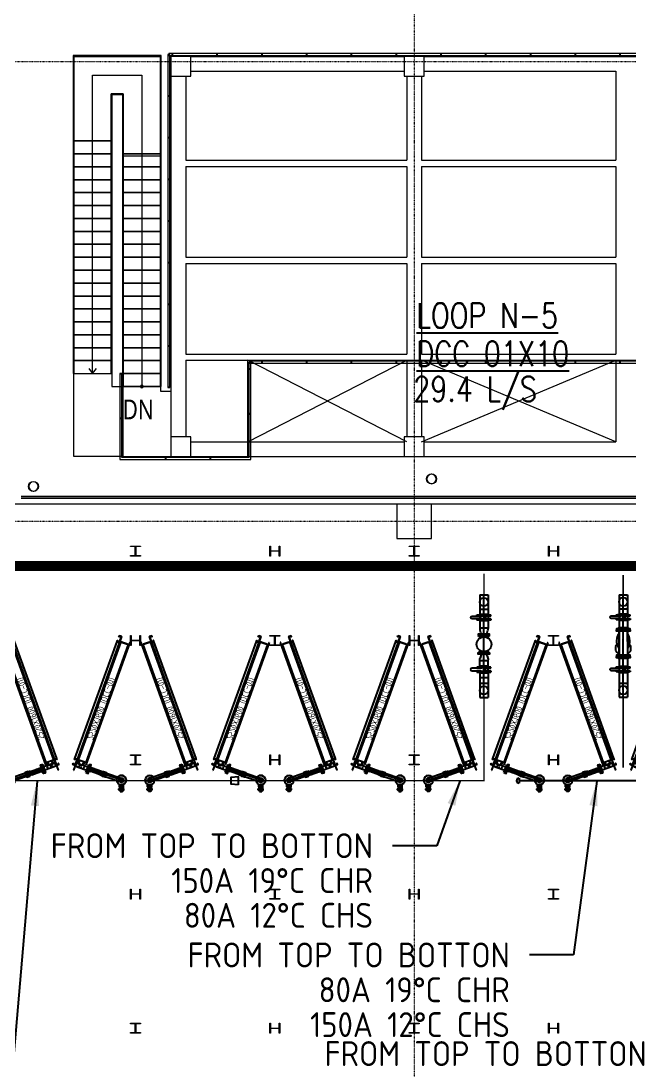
# Model space of a CAD drawing. Extents: x -32000 to 363140, y -29000 to 144266.
# Drawn here: x 151700 to 163938, y 78940 to 100062 of the extents above; entities that cross this region are included whole.
import ezdxf
from ezdxf.enums import TextEntityAlignment as Align

# ---------------------------------------------------------------- set-up
doc = ezdxf.new("R2010")
doc.units = 0
doc.header["$LTSCALE"] = 10
for name, pattern in [('H12PL25$0$JJP_三點線', [0.9, 0.3, -0.15, 0, -0.15, 0, -0.15, 0, -0.15]), ('H12PL25$0$JJP_虛線(退縮線、投影線、地下室範圍、非屬本工程、圖面分區)', [0.45, 0.3, -0.15]), ('H12PL25$0$Wipeout_Contour', [1, 0, -1]), ('XFM1Q20-200k$0$CENTER', [2, 1.25, -0.25, 0.25, -0.25]), ('XFM1Q20-200k$0$CENTER2', [1.125, 0.75, -0.125, 0.125, -0.125])]:
    doc.linetypes.add(name, pattern=pattern)
for name, color, linetype in [('H12PL25$0$A-OBJE-2D', 252, 'Continuous'), ('H12PL25$0$A-OBJE-MEP', 252, 'Continuous'), ('H12PL25$0$A-RAIL', 252, 'Continuous'), ('H12PL25$0$A-STRS', 252, 'Continuous'), ('H12PL25$0$A-TEXT', 252, 'Continuous'), ('H12PL25$0$A-WALL-EX', 252, 'Continuous'), ('H12PL25$0$Hattch', 252, 'Continuous'), ('H12PL25$0$S-BEAM-SHOW', 252, 'Continuous'), ('H12PL25$0$S-COL', 252, 'Continuous'), ('H12PL25$0$S-GRID', 252, 'Continuous'), ('H12PL25$0$S-SLAB-SHOW', 252, 'Continuous'), ('XFM1P20-200k$0$$0$M-PIPE-TEXT', 3, 'Continuous'), ('XFM1P20-200k$0$$0$M-PIPE-TEXT-ARROR', 91, 'Continuous'), ('XFM1P20-200k$0$M-PIPE-CHWR20', 110, 'Continuous'), ('XFM1P20-200k$0$M-PIPE-CHWS12', 130, 'Continuous'), ('XFM1Q20-200k$0$12P7-M-SUP-DCC-L1', 7, 'Continuous'), ('XFM1Q20-200k$0$12P7-M-SUP-DCC-L2', 3, 'Continuous'), ('XFM1Q20-200k$0$C-CDCC', 22, 'Continuous'), ('XFM1Q20-200k$0$M-CWTR-TEXT', 4, 'Continuous'), ('XFM1Q20-200k$0$M-PIPE-CHWR20', 110, 'Continuous'), ('XFM1Q20-200k$0$M-PIPE-CHWS12', 130, 'Continuous'), ('XFM1Q20-200k$0$M-PIPE-CHWS12_CL', 132, 'XFM1Q20-200k$0$CENTER2'), ('XFM1Q20-200k$0$MAU&DCC Valve Station$0$M-CWTR-VAVE', 4, 'Continuous'), ('XFM1Q20-200k$0$U-PCW-V', 2, 'Continuous')]:
    doc.layers.add(name, color=color, linetype=linetype)
doc.styles.add('H12PL25$0$Standard', font='', dxfattribs={"width": 0.8})
doc.styles.add('XFM1P20-200k$0$$0$aa-txt', font='isocp.shx', dxfattribs={"bigfont": 'chineset.shx'})
doc.styles.add('XFM1Q20-200k$0$12P7-XCM2P10$0$AA-TXT', font='simplex.shx', dxfattribs={"bigfont": 'china.shx'})
doc.styles.add('XFM1Q20-200k$0$aa-txt', font='isocp.shx', dxfattribs={"bigfont": 'chineset.shx'})
doc.styles.get('H12PL25$0$Standard').set_extended_font_data('Microsoft JhengHei')
doc.dimstyles.new('XFM1P20-200k$0$$0$adim-200', dxfattribs={"dimscale": 200, "dimtxt": 0.3, "dimasz": 2.5, "dimexe": 0.1, "dimexo": 0.5, "dimgap": 0.15, "dimtad": 0, "dimdec": 4, "dimzin": 3, "dimdsep": 46, "dimtxsty": 'XFM1P20-200k$0$$0$aa-txt', "dimcen": 2.5, "dimclrd": 256, "dimclre": 256, "dimclrt": 256, "dimadec": 0, "dimazin": 0, "dimtfac": 1, "dimtdec": 4, "dimtmove": 0, "dimatfit": 3, "dimfxl": 1, "dimtolj": 1, "dimtzin": 0, "dimarcsym": 0})

# ---------------------------------------------------------------- blocks, each defined once
blk = doc.blocks.new('H12PL25')
at = {"layer": 'H12PL25$0$A-OBJE-2D', "lineweight": 0}
for p, q in [((156260, 91600), (159450, 93237.5)), ((159450, 91600), (156260, 93237.5)), ((159750, 91600), (163650, 93237.5)), ((163650, 91600), (159750, 93237.5))]:
    blk.add_line(p, q, dxfattribs=at)
at = {"layer": 'H12PL25$0$A-OBJE-MEP', "lineweight": 0, "flags": 128}
for points in [[(160045, 90850, 1), (159855, 90850, 1)], [(152045, 90700, 1), (151855, 90700, 1)]]:
    blk.add_lwpolyline(points, format="xyb", close=True, dxfattribs=at)
at = {"layer": 'H12PL25$0$A-OBJE-MEP', "lineweight": 0}
for centre in [(159950, 90850), (151950, 90700)]:
    blk.add_circle(centre, 100, dxfattribs=at)
at = {"layer": 'H12PL25$0$A-RAIL', "lineweight": 0}
for p, q in [((154757, 99390), (154723, 99390)), ((154740, 99407), (154740, 99373)), ((155657, 99390), (155623, 99390)), ((155640, 99407), (155640, 99373)), ((156557, 99390), (156523, 99390)), ((156540, 99407), (156540, 99373)), ((157457, 99390), (157423, 99390)), ((157440, 99407), (157440, 99373)), ((158357, 99390), (158323, 99390)), ((158340, 99407), (158340, 99373)), ((159257, 99390), (159223, 99390)), ((159240, 99407), (159240, 99373)), ((160157, 99390), (160123, 99390)), ((160140, 99407), (160140, 99373)), ((161057, 99390), (161023, 99390)), ((161040, 99407), (161040, 99373)), ((161957, 99390), (161923, 99390)), ((161940, 99407), (161940, 99373)), ((162857, 99390), (162823, 99390)), ((162840, 99407), (162840, 99373)), ((163757, 99390), (163723, 99390)), ((163740, 99407), (163740, 99373)), ((154653, 98552.5), (154687, 98552.5)), ((154670, 98569.5), (154670, 98535.5)), ((154653, 97715), (154687, 97715)), ((154670, 97732), (154670, 97698)), ((154653, 96877.5), (154687, 96877.5)), ((154670, 96894.5), (154670, 96860.5)), ((154653, 96040), (154687, 96040)), ((154670, 96057), (154670, 96023)), ((154653, 95202.5), (154687, 95202.5)), ((154670, 95219.5), (154670, 95185.5)), ((154653, 94365), (154687, 94365)), ((154670, 94382), (154670, 94348)), ((154653, 93527.5), (154687, 93527.5)), ((154670, 93544.5), (154670, 93510.5)), ((156321.35, 93197.5), (156278.65, 93197.5)), ((156278.65, 93197.5), (156278.65, 91281.35)), ((156320, 93187.5), (156280, 93187.5)), ((156280, 93187.5), (156280, 91280)), ((156320, 91240), (156320, 93187.5)), ((156321.35, 91238.65), (156321.35, 93197.5)), ((156557, 93197.5), (156523, 93197.5)), ((156540, 93214.5), (156540, 93180.5)), ((157457, 93197.5), (157423, 93197.5)), ((157440, 93214.5), (157440, 93180.5)), ((158357, 93197.5), (158323, 93197.5)), ((158340, 93214.5), (158340, 93180.5)), ((159257, 93197.5), (159223, 93197.5)), ((159240, 93214.5), (159240, 93180.5)), ((160157, 93197.5), (160123, 93197.5)), ((160140, 93214.5), (160140, 93180.5)), ((161057, 93197.5), (161023, 93197.5)), ((161040, 93214.5), (161040, 93180.5)), ((161957, 93197.5), (161923, 93197.5)), ((161940, 93214.5), (161940, 93180.5)), ((162857, 93197.5), (162823, 93197.5)), ((162840, 93214.5), (162840, 93180.5)), ((163757, 93197.5), (163723, 93197.5)), ((163740, 93214.5), (163740, 93180.5)), ((156317, 93060), (156283, 93060)), ((156300, 93043), (156300, 93077)), ((156317, 92160), (156283, 92160)), ((156300, 92143), (156300, 92177)), ((154587, 91260), (154621, 91260)), ((154604, 91243), (154604, 91277)), ((155487, 91260), (155521, 91260)), ((155504, 91243), (155504, 91277))]:
    blk.add_line(p, q, dxfattribs=at)
at = {"layer": 'H12PL25$0$A-RAIL', "lineweight": 0, "flags": 128}
for points in [[(154648.65, 92690), (154691.35, 92690), (154691.35, 99390), (154648.65, 99390)], [(154650, 92700), (154690, 92700), (154690, 99380), (154650, 99380)], [(154670, 99411.35), (154670, 99368.65), (168240, 99368.65), (168240, 99411.35)], [(154680, 99410), (154680, 99370), (168230, 99370), (168230, 99410)], [(156300, 93218.85), (156300, 93176.15), (168240, 93176.15), (168240, 93218.85)], [(156310, 93217.5), (156310, 93177.5), (168230, 93177.5), (168230, 93217.5)]]:
    blk.add_lwpolyline(points, close=True, dxfattribs=at)
at = {"layer": 'H12PL25$0$A-STRS', "lineweight": 0}
for p, q in [((154518, 99366), (152748, 99366)), ((152748, 99366), (152748, 97650)), ((152764, 97650), (152764, 99350)), ((152764, 99350), (154502, 99350)), ((154502, 99350), (152764, 99350)), ((152764, 99350), (152764, 97650)), ((154502, 99350), (152764, 99350)), ((152764, 99350), (152764, 97650)), ((154502, 99350), (154502, 97390)), ((154502, 97390), (154502, 99350)), ((154502, 97390), (154502, 99350)), ((154518, 97390), (154518, 99366)), ((153139, 97650), (153139, 98975)), ((153139, 98975), (154127, 98975)), ((154127, 98975), (154127, 97390)), ((153752, 98600), (153514, 98600)), ((153514, 98600), (153514, 97650)), ((153514, 97650), (153514, 98600)), ((153514, 98600), (153752, 98600)), ((153514, 97650), (153514, 98600)), ((153514, 98600), (153752, 98600)), ((153530, 97650), (153530, 98584)), ((153530, 98584), (153736, 98584)), ((153736, 98584), (153736, 97390)), ((153752, 97390), (153752, 98600)), ((153752, 98600), (153752, 97390)), ((153752, 98600), (153752, 97390)), ((152764, 97650), (152748, 97650)), ((152748, 97650), (152764, 97650)), ((152764, 97650), (153514, 97650)), ((152764, 97650), (153514, 97650)), ((153514, 97650), (152764, 97650)), ((152764, 97650), (152764, 97390)), ((152764, 97650), (153514, 97650)), ((153139, 93230), (153139, 97650)), ((153530, 97650), (153514, 97650)), ((153514, 97650), (153530, 97650)), ((153514, 97390), (153514, 97650)), ((152764, 97390), (153514, 97390)), ((153514, 97390), (152764, 97390)), ((152764, 97390), (152764, 97130)), ((152764, 97390), (153514, 97390)), ((153514, 97130), (153514, 97390)), ((153736, 97390), (153752, 97390)), ((153752, 97390), (153736, 97390)), ((154502, 97390), (153752, 97390)), ((154502, 97390), (153752, 97390)), ((153752, 97390), (154502, 97390)), ((154502, 97390), (153752, 97390)), ((153752, 97390), (153752, 97130)), ((154127, 97390), (154127, 92970)), ((154502, 97390), (154518, 97390)), ((154502, 97390), (154502, 92710)), ((154518, 97390), (154502, 97390)), ((154502, 92710), (154502, 97390)), ((154502, 97130), (154502, 97390)), ((154518, 92710), (154518, 97390)), ((152764, 97130), (153514, 97130)), ((153514, 97130), (152764, 97130)), ((152764, 97130), (152764, 96870)), ((152764, 97130), (153514, 97130)), ((153514, 96870), (153514, 97130)), ((154502, 97130), (153752, 97130)), ((153752, 97130), (154502, 97130)), ((154502, 97130), (153752, 97130)), ((153752, 97130), (153752, 96870)), ((154502, 96870), (154502, 97130)), ((152764, 96870), (153514, 96870)), ((153514, 96870), (152764, 96870)), ((152764, 96870), (152764, 96610)), ((152764, 96870), (153514, 96870)), ((153514, 96610), (153514, 96870)), ((154502, 96870), (153752, 96870)), ((153752, 96870), (154502, 96870)), ((154502, 96870), (153752, 96870)), ((153752, 96870), (153752, 96610)), ((154502, 96610), (154502, 96870)), ((152764, 96610), (153514, 96610)), ((153514, 96610), (152764, 96610)), ((152764, 96610), (152764, 96350)), ((152764, 96610), (153514, 96610)), ((153514, 96350), (153514, 96610)), ((154502, 96610), (153752, 96610)), ((153752, 96610), (154502, 96610)), ((154502, 96610), (153752, 96610)), ((153752, 96610), (153752, 96350)), ((154502, 96350), (154502, 96610)), ((152764, 96350), (153514, 96350)), ((153514, 96350), (152764, 96350)), ((152764, 96350), (152764, 96090)), ((152764, 96350), (153514, 96350)), ((153514, 96090), (153514, 96350)), ((154502, 96350), (153752, 96350)), ((153752, 96350), (154502, 96350)), ((154502, 96350), (153752, 96350)), ((153752, 96350), (153752, 96090)), ((154502, 96090), (154502, 96350)), ((152764, 96090), (153514, 96090)), ((153514, 96090), (152764, 96090)), ((152764, 96090), (152764, 95830)), ((152764, 96090), (153514, 96090)), ((153514, 95830), (153514, 96090)), ((154502, 96090), (153752, 96090)), ((153752, 96090), (154502, 96090)), ((154502, 96090), (153752, 96090)), ((153752, 96090), (153752, 95830)), ((154502, 95830), (154502, 96090)), ((152764, 95830), (153514, 95830)), ((153514, 95830), (152764, 95830)), ((152764, 95830), (152764, 95570)), ((152764, 95830), (153514, 95830)), ((153514, 95570), (153514, 95830)), ((154502, 95830), (153752, 95830)), ((153752, 95830), (154502, 95830)), ((154502, 95830), (153752, 95830)), ((153752, 95830), (153752, 95570)), ((154502, 95570), (154502, 95830)), ((152764, 95570), (153514, 95570)), ((153514, 95570), (152764, 95570)), ((152764, 95570), (152764, 95310)), ((152764, 95570), (153514, 95570)), ((153514, 95310), (153514, 95570)), ((154502, 95570), (153752, 95570)), ((153752, 95570), (154502, 95570)), ((154502, 95570), (153752, 95570)), ((153752, 95570), (153752, 95310)), ((154502, 95310), (154502, 95570)), ((152764, 95310), (153514, 95310)), ((153514, 95310), (152764, 95310)), ((152764, 95310), (152764, 95050)), ((152764, 95310), (153514, 95310)), ((153514, 95050), (153514, 95310)), ((154502, 95310), (153752, 95310)), ((153752, 95310), (154502, 95310)), ((154502, 95310), (153752, 95310)), ((153752, 95310), (153752, 95050)), ((154502, 95050), (154502, 95310)), ((152764, 95050), (153514, 95050)), ((153514, 95050), (152764, 95050)), ((152764, 95050), (152764, 94790)), ((152764, 95050), (153514, 95050)), ((153514, 94790), (153514, 95050)), ((154502, 95050), (153752, 95050)), ((153752, 95050), (154502, 95050)), ((154502, 95050), (153752, 95050)), ((153752, 95050), (153752, 94790)), ((154502, 94790), (154502, 95050)), ((152764, 94790), (153514, 94790)), ((153514, 94790), (152764, 94790)), ((152764, 94790), (152764, 94530)), ((152764, 94790), (153514, 94790)), ((153514, 94530), (153514, 94790)), ((154502, 94790), (153752, 94790)), ((153752, 94790), (154502, 94790)), ((154502, 94790), (153752, 94790)), ((153752, 94790), (153752, 94530)), ((154502, 94530), (154502, 94790)), ((152764, 94530), (153514, 94530)), ((153514, 94530), (152764, 94530)), ((152764, 94530), (152764, 94270)), ((152764, 94530), (153514, 94530)), ((153514, 94270), (153514, 94530)), ((154502, 94530), (153752, 94530)), ((153752, 94530), (154502, 94530)), ((154502, 94530), (153752, 94530)), ((153752, 94530), (153752, 94270)), ((154502, 94270), (154502, 94530)), ((152764, 94270), (153514, 94270)), ((153514, 94270), (152764, 94270)), ((152764, 94270), (152764, 94010)), ((152764, 94270), (153514, 94270)), ((153514, 94010), (153514, 94270)), ((154502, 94270), (153752, 94270)), ((153752, 94270), (154502, 94270)), ((154502, 94270), (153752, 94270)), ((153752, 94270), (153752, 94010)), ((154502, 94010), (154502, 94270)), ((152764, 94010), (153514, 94010)), ((153514, 94010), (152764, 94010)), ((152764, 94010), (152764, 93750)), ((152764, 94010), (153514, 94010)), ((153514, 93750), (153514, 94010)), ((154502, 94010), (153752, 94010)), ((153752, 94010), (154502, 94010)), ((154502, 94010), (153752, 94010)), ((153752, 94010), (153752, 93750)), ((154502, 93750), (154502, 94010)), ((152764, 93750), (153514, 93750)), ((153514, 93750), (152764, 93750)), ((152764, 93750), (152764, 93490)), ((152764, 93750), (153514, 93750)), ((153514, 93490), (153514, 93750)), ((154502, 93750), (153752, 93750)), ((153752, 93750), (154502, 93750)), ((154502, 93750), (153752, 93750)), ((153752, 93750), (153752, 93490)), ((154502, 93490), (154502, 93750)), ((152764, 93490), (153514, 93490)), ((153514, 93490), (152764, 93490)), ((152764, 93490), (152764, 93230)), ((152764, 93490), (153514, 93490)), ((153514, 93230), (153514, 93490)), ((154502, 93490), (153752, 93490)), ((153752, 93490), (154502, 93490)), ((154502, 93490), (153752, 93490)), ((153752, 93490), (153752, 93230)), ((154502, 93230), (154502, 93490)), ((152764, 93230), (153514, 93230)), ((153514, 93230), (152764, 93230)), ((152764, 93230), (153514, 93230)), ((154502, 93230), (153752, 93230)), ((153752, 93230), (154502, 93230)), ((154502, 93230), (153752, 93230)), ((154502, 92970), (154502, 93230)), ((154127, 92970), (154127, 92710)), ((154502, 92710), (154502, 92970)), ((154502, 92710), (154518, 92710))]:
    blk.add_line(p, q, dxfattribs=at)
at = {"layer": 'H12PL25$0$A-STRS', "linetype": 'H12PL25$0$JJP_虛線(退縮線、投影線、地下室範圍、非屬本工程、圖面分區)', "lineweight": 0}
blk.add_line((154502, 97340), (153752, 97340), dxfattribs=at)
at = {"layer": 'H12PL25$0$A-STRS', "lineweight": 0, "flags": 128}
blk.add_lwpolyline([(154152, 92710, 1), (154102, 92710, 1)], format="xyb", close=True, dxfattribs=at)
at = {"layer": 'H12PL25$0$A-WALL-EX', "lineweight": 0}
blk.add_line((151700, 90465), (237400, 90465), dxfattribs=at)
at = {"layer": 'H12PL25$0$A-WALL-EX', "lineweight": 0, "flags": 128}
for points in [[(237400, 90500), (151700, 90500)], [(151700, 90500), (237360, 90500)], [(151700, 90500), (243600, 90500)], [(151700, 90500), (243600, 90500)], [(151550, 90350), (237400, 90350)]]:
    blk.add_lwpolyline(points, dxfattribs=at)
at = {"layer": 'H12PL25$0$S-BEAM-SHOW', "lineweight": 0, "flags": 128}
for points in [[(155110, 99350), (159400, 99350)], [(155110, 99050), (155110, 99350)], [(159400, 99350), (159400, 99050)], [(159800, 99350), (167800, 99350)], [(159800, 99050), (159800, 99350)], [(154710, 98950), (155010, 98950)], [(154710, 98950), (154710, 91700)], [(155010, 98950), (155010, 97262.5)], [(155110, 99050), (159400, 99050)], [(159450, 98950), (159750, 98950)], [(159450, 98950), (159450, 97262.5)], [(159750, 98950), (159750, 97262.5)], [(159800, 99050), (163650, 99050)], [(163650, 99050), (163650, 97262.5)], [(155010, 97262.5), (159450, 97262.5)], [(159750, 97262.5), (163650, 97262.5)], [(155010, 97137.5), (155010, 95312.5)], [(155010, 97137.5), (159450, 97137.5)], [(159450, 97137.5), (159450, 95312.5)], [(159750, 97137.5), (159750, 95312.5)], [(159750, 97137.5), (163650, 97137.5)], [(163650, 97137.5), (163650, 95312.5)], [(155010, 95312.5), (159450, 95312.5)], [(159750, 95312.5), (163650, 95312.5)], [(155010, 95187.5), (155010, 93362.5)], [(155010, 95187.5), (159450, 95187.5)], [(159450, 95187.5), (159450, 93362.5)], [(159750, 95187.5), (159750, 93362.5)], [(159750, 95187.5), (163650, 95187.5)], [(163650, 95187.5), (163650, 93362.5)], [(155010, 93362.5), (159450, 93362.5)], [(159750, 93362.5), (163650, 93362.5)], [(155010, 93237.5), (155010, 91700)], [(155010, 93237.5), (159450, 93237.5)], [(159450, 93237.5), (159450, 91700)], [(159750, 93237.5), (159750, 91700)], [(159750, 93237.5), (163650, 93237.5)], [(163650, 93237.5), (163650, 91600)], [(155010, 91700), (154710, 91700)], [(159750, 91700), (159450, 91700)], [(155110, 91600), (159400, 91600)], [(155110, 91300), (155110, 91600)], [(159400, 91600), (159400, 91300)], [(159800, 91600), (163650, 91600)], [(159800, 91300), (159800, 91600)], [(155110, 91300), (159400, 91300)], [(159800, 91300), (167800, 91300)]]:
    blk.add_lwpolyline(points, dxfattribs=at)
at = {"layer": 'H12PL25$0$S-COL', "lineweight": 0, "flags": 128}
for points in [[(154710, 98950), (155110, 98950), (155110, 99350), (154710, 99350)], [(159400, 98950), (159800, 98950), (159800, 99350), (159400, 99350)], [(154710, 91300), (155110, 91300), (155110, 91700), (154710, 91700)], [(159400, 91300), (159800, 91300), (159800, 91700), (159400, 91700)]]:
    blk.add_lwpolyline(points, close=True, dxfattribs=at)
blk.add_lwpolyline([(159250, 90350), (159250, 89650), (159950, 89650), (159950, 90350)], dxfattribs=at)
for points in [[(153900, 89300), (153900, 89312), (153983, 89312, 0.41421356), (153996, 89325), (153996, 89475, 0.41421356), (153983, 89488), (153900, 89488), (153900, 89500), (154100, 89500), (154100, 89488), (154017, 89488, 0.41421356), (154004, 89475), (154004, 89325, 0.41421356), (154017, 89312), (154100, 89312), (154100, 89300)], [(156700, 89500), (156712, 89500), (156712, 89417, 0.41421356), (156725, 89404), (156875, 89404, 0.41421356), (156888, 89417), (156888, 89500), (156900, 89500), (156900, 89300), (156888, 89300), (156888, 89383, 0.41421356), (156875, 89396), (156725, 89396, 0.41421356), (156712, 89383), (156712, 89300), (156700, 89300)], [(159500, 89300), (159500, 89312), (159583, 89312, 0.41421356), (159596, 89325), (159596, 89475, 0.41421356), (159583, 89488), (159500, 89488), (159500, 89500), (159700, 89500), (159700, 89488), (159617, 89488, 0.41421356), (159604, 89475), (159604, 89325, 0.41421356), (159617, 89312), (159700, 89312), (159700, 89300)], [(162300, 89500), (162312, 89500), (162312, 89417, 0.41421356), (162325, 89404), (162475, 89404, 0.41421356), (162488, 89417), (162488, 89500), (162500, 89500), (162500, 89300), (162488, 89300), (162488, 89383, 0.41421356), (162475, 89396), (162325, 89396, 0.41421356), (162312, 89383), (162312, 89300), (162300, 89300)], [(153900, 87700), (153912, 87700), (153912, 87617, 0.41421356), (153925, 87604), (154075, 87604, 0.41421356), (154088, 87617), (154088, 87700), (154100, 87700), (154100, 87500), (154088, 87500), (154088, 87583, 0.41421356), (154075, 87596), (153925, 87596, 0.41421356), (153912, 87583), (153912, 87500), (153900, 87500)], [(156700, 87500), (156700, 87512), (156783, 87512, 0.41421356), (156796, 87525), (156796, 87675, 0.41421356), (156783, 87688), (156700, 87688), (156700, 87700), (156900, 87700), (156900, 87688), (156817, 87688, 0.41421356), (156804, 87675), (156804, 87525, 0.41421356), (156817, 87512), (156900, 87512), (156900, 87500)], [(159500, 87700), (159512, 87700), (159512, 87617, 0.41421356), (159525, 87604), (159675, 87604, 0.41421356), (159688, 87617), (159688, 87700), (159700, 87700), (159700, 87500), (159688, 87500), (159688, 87583, 0.41421356), (159675, 87596), (159525, 87596, 0.41421356), (159512, 87583), (159512, 87500), (159500, 87500)], [(162300, 87500), (162300, 87512), (162383, 87512, 0.41421356), (162396, 87525), (162396, 87675, 0.41421356), (162383, 87688), (162300, 87688), (162300, 87700), (162500, 87700), (162500, 87688), (162417, 87688, 0.41421356), (162404, 87675), (162404, 87525, 0.41421356), (162417, 87512), (162500, 87512), (162500, 87500)], [(153900, 85100), (153900, 85112), (153983, 85112, 0.41421356), (153996, 85125), (153996, 85275, 0.41421356), (153983, 85288), (153900, 85288), (153900, 85300), (154100, 85300), (154100, 85288), (154017, 85288, 0.41421356), (154004, 85275), (154004, 85125, 0.41421356), (154017, 85112), (154100, 85112), (154100, 85100)], [(156700, 85300), (156712, 85300), (156712, 85217, 0.41421356), (156725, 85204), (156875, 85204, 0.41421356), (156888, 85217), (156888, 85300), (156900, 85300), (156900, 85100), (156888, 85100), (156888, 85183, 0.41421356), (156875, 85196), (156725, 85196, 0.41421356), (156712, 85183), (156712, 85100), (156700, 85100)], [(159500, 85100), (159500, 85112), (159583, 85112, 0.41421356), (159596, 85125), (159596, 85275, 0.41421356), (159583, 85288), (159500, 85288), (159500, 85300), (159700, 85300), (159700, 85288), (159617, 85288, 0.41421356), (159604, 85275), (159604, 85125, 0.41421356), (159617, 85112), (159700, 85112), (159700, 85100)], [(162300, 85300), (162312, 85300), (162312, 85217, 0.41421356), (162325, 85204), (162475, 85204, 0.41421356), (162488, 85217), (162488, 85300), (162500, 85300), (162500, 85100), (162488, 85100), (162488, 85183, 0.41421356), (162475, 85196), (162325, 85196, 0.41421356), (162312, 85183), (162312, 85100), (162300, 85100)], [(153900, 82600), (153912, 82600), (153912, 82517, 0.41421356), (153925, 82504), (154075, 82504, 0.41421356), (154088, 82517), (154088, 82600), (154100, 82600), (154100, 82400), (154088, 82400), (154088, 82483, 0.41421356), (154075, 82496), (153925, 82496, 0.41421356), (153912, 82483), (153912, 82400), (153900, 82400)], [(156700, 82400), (156700, 82412), (156783, 82412, 0.41421356), (156796, 82425), (156796, 82575, 0.41421356), (156783, 82588), (156700, 82588), (156700, 82600), (156900, 82600), (156900, 82588), (156817, 82588, 0.41421356), (156804, 82575), (156804, 82425, 0.41421356), (156817, 82412), (156900, 82412), (156900, 82400)], [(159500, 82600), (159512, 82600), (159512, 82517, 0.41421356), (159525, 82504), (159675, 82504, 0.41421356), (159688, 82517), (159688, 82600), (159700, 82600), (159700, 82400), (159688, 82400), (159688, 82483, 0.41421356), (159675, 82496), (159525, 82496, 0.41421356), (159512, 82483), (159512, 82400), (159500, 82400)], [(162300, 82400), (162300, 82412), (162383, 82412, 0.41421356), (162396, 82425), (162396, 82575, 0.41421356), (162383, 82588), (162300, 82588), (162300, 82600), (162500, 82600), (162500, 82588), (162417, 82588, 0.41421356), (162404, 82575), (162404, 82425, 0.41421356), (162417, 82412), (162500, 82412), (162500, 82400)], [(153900, 79700), (153900, 79712), (153983, 79712, 0.41421356), (153996, 79725), (153996, 79875, 0.41421356), (153983, 79888), (153900, 79888), (153900, 79900), (154100, 79900), (154100, 79888), (154017, 79888, 0.41421356), (154004, 79875), (154004, 79725, 0.41421356), (154017, 79712), (154100, 79712), (154100, 79700)], [(156700, 79900), (156712, 79900), (156712, 79817, 0.41421356), (156725, 79804), (156875, 79804, 0.41421356), (156888, 79817), (156888, 79900), (156900, 79900), (156900, 79700), (156888, 79700), (156888, 79783, 0.41421356), (156875, 79796), (156725, 79796, 0.41421356), (156712, 79783), (156712, 79700), (156700, 79700)], [(159500, 79700), (159500, 79712), (159583, 79712, 0.41421356), (159596, 79725), (159596, 79875, 0.41421356), (159583, 79888), (159500, 79888), (159500, 79900), (159700, 79900), (159700, 79888), (159617, 79888, 0.41421356), (159604, 79875), (159604, 79725, 0.41421356), (159617, 79712), (159700, 79712), (159700, 79700)], [(162300, 79900), (162312, 79900), (162312, 79817, 0.41421356), (162325, 79804), (162475, 79804, 0.41421356), (162488, 79817), (162488, 79900), (162500, 79900), (162500, 79700), (162488, 79700), (162488, 79783, 0.41421356), (162475, 79796), (162325, 79796, 0.41421356), (162312, 79783), (162312, 79700), (162300, 79700)]]:
    blk.add_lwpolyline(points, format="xyb", close=True, dxfattribs=at)
at = {"layer": 'H12PL25$0$S-GRID', "linetype": 'H12PL25$0$JJP_三點線', "lineweight": 0}
for p, q in [((159600, 128250), (159600, -28000)), ((-29000, 99250), (289600, 99250)), ((-29000, 90000), (289600, 90000))]:
    blk.add_line(p, q, dxfattribs=at)
at = {"linetype": 'H12PL25$0$Wipeout_Contour', "lineweight": 0, "ltscale": 107396.905044}
blk.add_wipeout([(152764, 92970), (153526, 92970), (153526, 92710), (153744, 92710), (153744, 91300), (152764, 91300)], dxfattribs=at).dxf.layer = 'H12PL25$0$Hattch'
at = {"layer": 'H12PL25$0$A-RAIL', "lineweight": 0}
for p, q in [((153725.35, 92970), (153682.65, 92970)), ((153682.65, 92970), (153682.65, 91238.65)), ((153724, 92960), (153684, 92960)), ((153684, 92960), (153684, 91240)), ((153724, 91280), (153724, 92960)), ((153725.35, 91281.35), (153725.35, 92970)), ((153687, 92070), (153721, 92070)), ((153704, 92087), (153704, 92053)), ((156280, 91280), (153724, 91280)), ((156278.65, 91281.35), (153725.35, 91281.35)), ((153682.65, 91238.65), (156321.35, 91238.65)), ((153684, 91240), (156320, 91240))]:
    blk.add_line(p, q, dxfattribs=at)
at = {"layer": 'H12PL25$0$A-STRS', "lineweight": 0}
for p, q in [((152748, 97650), (152748, 92970)), ((152764, 92970), (152764, 97650)), ((152764, 97650), (152764, 92970)), ((153514, 97650), (153514, 92970)), ((153514, 92970), (153514, 97650)), ((153530, 92970), (153530, 97650)), ((153736, 97390), (153736, 92710)), ((153752, 92710), (153752, 97390)), ((153752, 97390), (153752, 92710)), ((152764, 93230), (152764, 92970)), ((153139, 92970), (153139, 93230)), ((153514, 92970), (153514, 93230)), ((153752, 93230), (153752, 92970)), ((152748, 92970), (152764, 92970)), ((152764, 92970), (153514, 92970)), ((152764, 92970), (153514, 92970)), ((153064, 93070), (153139, 92970)), ((153139, 92970), (153214, 93070)), ((153514, 92970), (153530, 92970)), ((154502, 92970), (153752, 92970)), ((153752, 92970), (154502, 92970)), ((154502, 92970), (153752, 92970)), ((153752, 92970), (153752, 92710)), ((153736, 92710), (153752, 92710)), ((153752, 92710), (154502, 92710)), ((153752, 92710), (154502, 92710))]:
    blk.add_line(p, q, dxfattribs=at)
at = {"layer": 'H12PL25$0$Hattch', "lineweight": 0, "flags": 128}
blk.add_lwpolyline([(152764, 92970), (153526, 92970), (153526, 92710), (153744, 92710), (153744, 91300), (152764, 91300)], close=True, dxfattribs=at)
at = {"layer": 'H12PL25$0$S-SLAB-SHOW', "lineweight": 0, "flags": 128}
blk.add_lwpolyline([(154710, 99350), (154710, 92610), (154510, 92610), (154510, 92710), (153744, 92710), (153744, 91300), (156260, 91300), (156260, 93237.5), (168200, 93237.5), (168200, 99350)], close=True, dxfattribs=at)
at = {"layer": 'H12PL25$0$A-TEXT', "linetype": 'Continuous', "lineweight": 0, "insert": (153744, 92247.84), "char_height": 400, "attachment_point": 4, "style": 'H12PL25$0$Standard'}
blk.add_mtext('\\A1;DN', dxfattribs=at)
blk = doc.blocks.new('XFM1Q20-200k$0$A$C85d7fed8')
at = {"layer": 'XFM1Q20-200k$0$12P7-M-SUP-DCC-L1'}
for points in [[(214374, 5418), (214420, 5438), (214369, 5552), (214323, 5532), (214331, 5513), (214334, 5515), (214327, 5530), (214367, 5548), (214416, 5440), (214376, 5422), (214369, 5437), (214366, 5436)], [(215456, 3023), (215502, 3043), (215450, 3158), (215405, 3137), (215413, 3119), (215416, 3120), (215409, 3135), (215449, 3153), (215497, 3045), (215458, 3027), (215451, 3043), (215448, 3041)]]:
    blk.add_lwpolyline(points, close=True, dxfattribs=at)
blk.add_lwpolyline([(215446, 3041), (215448, 3041)], dxfattribs=at)
at = {"layer": 'XFM1Q20-200k$0$12P7-M-SUP-DCC-L2'}
blk.add_lwpolyline([(215404, 3137), (215450, 3157), (214420, 5438), (214374, 5418)], close=True, dxfattribs=at)
blk = doc.blocks.new('XFM1Q20-200k$0$A$C911c7844')
at = {"layer": 'XFM1Q20-200k$0$C-CDCC'}
for p, q in [((207240, 5563), (207249, 5567)), ((208474, 3049), (207240, 5563)), ((207325, 5504), (207506, 5592)), ((207357, 5438), (207538, 5527)), ((207483, 5638), (207500, 5646)), ((207483, 5638), (207560, 5481)), ((207500, 5646), (207576, 5489)), ((207520, 5444), (207340, 5356)), ((207352, 5436), (207381, 5376)), ((208470, 3103), (207358, 5365)), ((207362, 5441), (207392, 5381)), ((207440, 5479), (207469, 5419)), ((207451, 5484), (207480, 5424)), ((207503, 5480), (207494, 5476)), ((208613, 3173), (207502, 5435)), ((208653, 3137), (207503, 5480)), ((207560, 5481), (207576, 5489)), ((208631, 3182), (208452, 3094)), ((208631, 3182), (208452, 3094)), ((208483, 3054), (208474, 3049)), ((208484, 3110), (208599, 3166)), ((208644, 3133), (208653, 3137))]:
    blk.add_line(p, q, dxfattribs=at)
for centre in [(207341, 5471), (207429, 5514)]:
    blk.add_circle(centre, 36.5, dxfattribs=at)
at = {"layer": 'XFM1Q20-200k$0$C-CDCC', "style": 'XFM1Q20-200k$0$aa-txt', "width": 0.8}
blk.add_text('2520X1600 (DCC-01)', height=125, rotation=296, dxfattribs=at).set_placement((207930, 4392), align=Align.MIDDLE)
blk = doc.blocks.new('XFM1Q20-200k$0$BV-150V-T1')
at = {"color": 0, "linetype": 'ByBlock'}
for p, q in [((-5.2, 9.6), (-6.7, 9.6)), ((-6.7, -9.6), (-6.7, 9.6)), ((-2.7, 14), (-5.2, 14)), ((-5.2, -14), (-5.2, 14)), ((2.7, 14), (5.2, 14)), ((5.2, 14), (5.2, -14)), ((5.2, 9.6), (6.7, 9.6)), ((6.7, 9.6), (6.7, -9.6)), ((-5.2, -9.6), (-6.7, -9.6)), ((-2.7, -14), (-5.2, -14)), ((2.7, -8.4), (-2.7, -8.4)), ((2.7, -14), (5.2, -14)), ((5.2, -9.6), (6.7, -9.6))]:
    blk.add_line(p, q, dxfattribs=at)
blk.add_lwpolyline([(-2.7, 7.5), (-2.7, 24, -1), (2.7, 24), (2.7, 7.7, 0.028765), (2.9, 4.2), (3.3, 0.3, -1.044614), (-3.3, 0), (-2.9, 4.1, 0.028765)], format="xyb", close=True, dxfattribs=at)
for points in [[(-2.7, 14), (-2.7, 6.1)], [(2.7, 14), (2.7, 6.3)], [(-2.7, -2), (-2.7, -14)], [(2.7, -2), (2.7, -14)]]:
    blk.add_lwpolyline(points, dxfattribs=at)
blk = doc.blocks.new('XFM1Q20-200k$0$YS-06-B')
at = {"layer": 'XFM1Q20-200k$0$U-PCW-V', "color": 0}
for p, q in [((55, 8.9), (6.9, 8.9)), ((55, -8.9), (6.9, -8.9))]:
    blk.add_line(p, q, dxfattribs=at)
for points in [[(1.4, -9.6), (0, -9.6), (0, 9.6), (1.4, 9.6)], [(4, -13.8), (1.4, -13.8), (1.4, 13.8), (4, 13.8), (4, -13.8)], [(4, -13.8), (6.5, -13.8), (6.5, 13.8), (4, 13.8), (4, -13.8)], [(57.5, -13.8), (55, -13.8), (55, 13.8), (57.5, 13.8), (57.5, -13.8)], [(57.5, -13.8), (60, -13.8), (60, 13.8), (57.5, 13.8), (57.5, -13.8)], [(60, -9.6), (61.5, -9.6), (61.5, 9.6), (60, 9.6)]]:
    blk.add_lwpolyline(points, dxfattribs=at)
for points in [[(18.6, 15.5, 0.133256), (14.6, 14.4, 0.106756), (10.9, 10.9, 0.036777), (9.6, 8.9, 0.036777)], [(28.8, 12.5, 0.064337), (26.3, 14.4, 0.133256), (22.3, 15.5)], [(9.6, -8.9, 0.036777), (10.9, -10.9, 0.106756), (14.6, -14.4, 0.133256), (18.6, -15.5)], [(22.3, -15.5, 0.133256), (26.3, -14.4, 0.064337), (28.8, -12.5, 0.064337)]]:
    blk.add_lwpolyline(points, format="xyb", dxfattribs=at)
for centre, radius, start, end in [((20.5, 4.3), 11.3, 80.5245, 99.4755), ((29, 0), 12.1, 121.7693, 132.5173), ((35.2, -14.3), 27.6, 57.3698, 116.9234), ((20.5, -4.3), 11.3, 260.5245, 279.4755), ((29, 0), 12.1, 227.4827, 238.2307), ((35.2, 14.3), 27.6, 243.0766, 302.6302)]:
    blk.add_arc(centre, radius, start, end, dxfattribs=at)
blk = doc.blocks.new('XFM1Q20-200k$0$A$Cc8c59ff0')
at = {"layer": 'XFM1Q20-200k$0$M-PIPE-CHWS12'}
for p, q in [((183, 2063, 0), (183, 0, 0)), ((183, 2063), (351, 2063)), ((351, 2063, 0), (351, 0, 0)), ((183, 1777), (351, 1777)), ((351, 1120, 0), (351, 1406, 0)), ((183, 286), (351, 286)), ((183, 0), (351, 0))]:
    blk.add_line(p, q, dxfattribs=at)
for centre in [(267, 1920), (267, 143)]:
    blk.add_circle(centre, 84.1, dxfattribs=at)
at = {"layer": 'XFM1Q20-200k$0$M-PIPE-CHWS12_CL', "linetype": 'XFM1Q20-200k$0$CENTER'}
blk.add_line((267, 0, 0), (267, 2063, 0), dxfattribs=at)
at = {"layer": 'XFM1Q20-200k$0$MAU&DCC Valve Station$0$M-CWTR-VAVE', "xscale": 10.00000000000001, "yscale": 10.00000000000001, "zscale": 10.00000000000001, "rotation": 90}
for name, p in [('XFM1Q20-200k$0$BV-150V-T1', (267, 1610)), ('XFM1Q20-200k$0$YS-06-B', (267, 779)), ('XFM1Q20-200k$0$BV-150V-T1', (267, 562))]:
    blk.add_blockref(name, p, dxfattribs=at)
blk = doc.blocks.new('XFM1Q20-200k$0$R6-4')
for p, q in [((-5.7, 0), (5.7, 0)), ((-5.7, 0), (-5.7, -1)), ((-8.4, -14), (-8.4, -12.4)), ((8.4, -14), (-8.4, -14)), ((-6.2, -4.1), (-7.9, -9.3)), ((5.7, 0), (5.7, -1)), ((6.2, -4.1), (7.9, -9.3)), ((8.4, -14), (8.4, -12.4))]:
    blk.add_line(p, q)
for centre, start, end in [((1.6, -12.4), 161.7321, 180), ((-15.7, -1), 341.7321, 0), ((15.7, -1), 180, 198.2679), ((-1.6, -12.4), 0, 18.2679)]:
    blk.add_arc(centre, 10, start, end)
blk = doc.blocks.new('XFM1Q20-200k$0$A$C49d57fc1')
at = {"layer": 'XFM1Q20-200k$0$M-PIPE-CHWR20'}
for p, q in [((183, 2063, 0), (183, 1402, 0)), ((183, 2063), (351, 2063)), ((267, 0, 0), (267, 2063, 0)), ((351, 2063, 0), (351, 1402, 0)), ((183, 1777), (351, 1777)), ((159, 1247, 0), (264, 1247, 0)), ((159, 1247, 0), (159, 1232, 0)), ((159, 1232, 0), (264, 1232, 0)), ((160, 1231, 0), (159, 1232, 0)), ((264, 1231, 0), (160, 1231, 0)), ((189, 1249, 0), (264, 1249, 0)), ((189, 1247, 0), (189, 1249, 0)), ((194, 1221, 0), (194, 1229, 0)), ((200, 1219, 0), (264, 1219, 0)), ((340, 1249, 0), (264, 1249, 0)), ((369, 1247, 0), (264, 1247, 0)), ((369, 1232, 0), (264, 1232, 0)), ((264, 1231, 0), (368, 1231, 0)), ((334, 1219, 0), (264, 1219, 0)), ((334, 1219, 0), (334, 1229, 0)), ((340, 1247, 0), (340, 1249, 0)), ((368, 1231, 0), (369, 1232, 0)), ((369, 1247, 0), (369, 1232, 0)), ((160, 915, 0), (159, 914, 0)), ((159, 914, 0), (264, 914, 0)), ((159, 899, 0), (159, 914, 0)), ((159, 899, 0), (264, 899, 0)), ((264, 915, 0), (160, 915, 0)), ((189, 899, 0), (189, 897, 0)), ((189, 897, 0), (264, 897, 0)), ((194, 930, 0), (194, 917, 0)), ((334, 925, 0), (194, 925, 0)), ((264, 915, 0), (368, 915, 0)), ((369, 914, 0), (264, 914, 0)), ((369, 899, 0), (264, 899, 0)), ((340, 897, 0), (264, 897, 0)), ((334, 925, 0), (334, 917, 0)), ((340, 899, 0), (340, 897, 0)), ((368, 915, 0), (369, 914, 0)), ((369, 899, 0), (369, 914, 0)), ((183, 626), (183, 740, 0)), ((351, 626), (351, 740, 0)), ((183, 495), (183, 0)), ((351, 495), (351, 0)), ((351, 395), (183, 395)), ((183, 286), (351, 286)), ((183, 0), (351, 0))]:
    blk.add_line(p, q, dxfattribs=at)
at = {"layer": 'XFM1Q20-200k$0$M-PIPE-CHWR20', "elevation": 0}
for points in [[(153, 1249), (381, 1249), (381, 1273), (153, 1273)], [(153, 897), (381, 897), (381, 873), (153, 873)]]:
    blk.add_lwpolyline(points, close=True, dxfattribs=at)
at = {"layer": 'XFM1Q20-200k$0$M-PIPE-CHWR20'}
for centre, radius in [((267, 1920), 84.1), ((267, 1073), 149), ((267, 143), 84.1)]:
    blk.add_circle(centre, radius, dxfattribs=at)
for centre, radius, start, end in [((192, 1229, 0), 2, 0, 90), ((193, 1206, 0), 15, 45, 85.3609), ((192, 1207, 0), 15, 345, 45), ((342, 1207, 0), 15, 135, 195), ((341, 1206, 0), 15, 94.6391, 135), ((336, 1229, 0), 2, 90, 180), ((192, 917, 0), 2, 270, 0), ((183, 940, 0), 15, 317.6297, 21.3232), ((336, 917, 0), 2, 180, 270), ((351, 940, 0), 15, 158.6768, 222.3703)]:
    blk.add_arc(centre, radius, start, end, dxfattribs=at)
for name, p, xscale, yscale, zscale, rotation in [('XFM1Q20-200k$0$BV-150V-T1', (267, 1610), 10.00000000000001, 10.00000000000001, 10.00000000000001, 90), ('XFM1Q20-200k$0$R6-4', (267, 1263, 0), 10, 10, 10, 180), ('XFM1Q20-200k$0$BV-150V-T1', (267, 562), -10.00000000000001, 10.00000000000001, 10.00000000000001, 90)]:
    blk.add_blockref(name, p, dxfattribs=dict(at, xscale=xscale, yscale=yscale, zscale=zscale, rotation=rotation))
at = {"layer": 'XFM1Q20-200k$0$M-PIPE-CHWR20', "xscale": -10.00000000000001, "yscale": 10.00000000000001, "zscale": 10.00000000000001}
blk.add_blockref('XFM1Q20-200k$0$R6-4', (267, 883, 0), dxfattribs=at)
blk = doc.blocks.new('XFM1Q20-200k')
for name, p in [('XFM1Q20-200k$0$A$C49d57fc1', (160736, 86453, 0)), ('XFM1Q20-200k$0$A$Cc8c59ff0', (163535, 86458, 0))]:
    blk.add_blockref(name, p)
at = {"color": 7, "true_color": 0xffffff}
for name, p, rotation in [('XFM1Q20-200k$0$A$C85d7fed8', (366552, 73756), 175.4865994077143), ('XFM1Q20-200k$0$A$C85d7fed8', (369352, 73756), 175.4865994077143), ('XFM1Q20-200k$0$A$C85d7fed8', (372152, 73756), 175.4865994077143), ('XFM1Q20-200k$0$A$C85d7fed8', (374952, 73756), 175.4865994077143), ('XFM1Q20-200k$0$A$C85d7fed8', (377752, 73756), 175.4865994077143), ('XFM1Q20-200k$0$A$C911c7844', (359029, 67581), 173.6451706464987), ('XFM1Q20-200k$0$A$C911c7844', (361829, 67581), 173.6451706464987), ('XFM1Q20-200k$0$A$C911c7844', (364629, 67581), 173.6451706464987), ('XFM1Q20-200k$0$A$C911c7844', (367429, 67581), 173.6451706464987), ('XFM1Q20-200k$0$A$C911c7844', (370229, 67581), 173.6451706464987)]:
    blk.add_blockref(name, p, dxfattribs=dict(at, rotation=rotation))
at = {"color": 7, "true_color": 0xffffff, "xscale": -1}
for name, p, rotation in [('XFM1Q20-200k$0$A$C85d7fed8', (-61352, 73756), 184.5134005922857), ('XFM1Q20-200k$0$A$C85d7fed8', (-58552, 73756), 184.5134005922857), ('XFM1Q20-200k$0$A$C85d7fed8', (-55752, 73756), 184.5134005922857), ('XFM1Q20-200k$0$A$C85d7fed8', (-52952, 73756), 184.5134005922857), ('XFM1Q20-200k$0$A$C85d7fed8', (-50152, 73756), 184.5134005922857), ('XFM1Q20-200k$0$A$C911c7844', (-53829, 67581), 186.3548293535013), ('XFM1Q20-200k$0$A$C911c7844', (-51029, 67581), 186.3548293535013), ('XFM1Q20-200k$0$A$C911c7844', (-48229, 67581), 186.3548293535013), ('XFM1Q20-200k$0$A$C911c7844', (-45429, 67581), 186.3548293535013), ('XFM1Q20-200k$0$A$C911c7844', (-42629, 67581), 186.3548293535013)]:
    blk.add_blockref(name, p, dxfattribs=dict(at, rotation=rotation))
at = {"layer": 'DEFPOINTS', "color": 6, "style": 'XFM1Q20-200k$0$12P7-XCM2P10$0$AA-TXT', "width": 0.8}
blk.add_text('29.4 L/S', height=500, dxfattribs=at).set_placement((159582, 92660, 0), align=Align.MIDDLE_LEFT)
at = {"layer": 'XFM1Q20-200k$0$M-CWTR-TEXT', "style": 'XFM1Q20-200k$0$12P7-XCM2P10$0$AA-TXT', "width": 0.8}
for s, p in [('%%ULOOP N-5', (159646, 94138, 0)), ('%%UDCC 01X10', (159646, 93372, 0))]:
    blk.add_text(s, height=500, dxfattribs=at).set_placement(p, align=Align.MIDDLE_LEFT)
blk = doc.blocks.new('XFM1P20-200k$0$005')
h = blk.add_hatch()
h.set_pattern_fill('AR-HBONE', color=256, scale=0.430893, angle=360, style=0)
h.set_pattern_definition([(135, (-2258.2576, -4619.8331), (-8e-16, 2.4374981), [5.1707143, -1.7235714]), (45, (-2259.4764, -4618.6144), (-8e-16, 2.4374981), [5.1707143, -1.7235714])])
h.paths.add_polyline_path([(21.88125, -3.01625), (21.88125, 3.01625), (5.88125, 3.01625), (5.88125, -3.01625)])
edge = h.paths.add_edge_path(flags=17)
edge.add_line((21.88125, 3.01625), (21.88125, -3.01625))
for p, q in [((5.88125, 3.31625), (3, 3.31625)), ((5.88125, 3.31625), (5.88125, -3.31625)), ((21.88125, 3.01625), (5.88125, 3.01625)), ((5.88125, 3.01625), (5.88125, -3.01625)), ((21.88125, 3.31625), (24.7625, 3.31625)), ((21.88125, 3.31625), (21.88125, -3.31625)), ((21.88125, 3.01625), (21.88125, -3.01625)), ((21.88125, -3.01625), (21.88125, 3.01625)), ((28.2625, 3.31625), (24.7625, 3.31625)), ((28.2625, 3.31625), (28.2625, -3.31625)), ((5.88125, -3.31625), (3, -3.31625)), ((21.88125, -3.01625), (5.88125, -3.01625)), ((21.88125, -3.31625), (28.2625, -3.31625)), ((28.2625, -3.31625), (25.38125, -3.31625))]:
    blk.add_line(p, q)
for points in [[(0, -7.6), (0, 7.6), (2.38125, 7.6), (2.38125, -7.6), (0, -7.6)], [(2.38125, 3.8975), (3, 3.8975), (3, -3.8975), (2.38125, -3.8975)]]:
    blk.add_lwpolyline(points)
blk = doc.blocks.new('XFM1P20-200k$0$A$C63cefe58')
at = {"layer": 'XFM1P20-200k$0$M-PIPE-CHWR20'}
for p, q in [((236960, 2866), (236933, 2798)), ((237600, 2568, 0), (236977, 2820, 0)), ((237278, 2659), (237585, 2535, 0)), ((237305, 2726), (237614, 2601, 0)), ((237659, 2565, 0), (237542, 2571, 0)), ((237563, 2655, 0), (237563, 2655, 0)), ((237636, 2661, 0), (237574, 2664, 0)), ((237603, 2626, 0), (237597, 2509, 0)), ((237645, 2650, 0), (237645, 2650, 0)), ((237540, 2379, 0), (237541, 2396, 0)), ((237540, 2379, 0), (237641, 2374, 0)), ((237642, 2391, 0), (237541, 2396, 0)), ((237545, 2374, 0), (237545, 2378, 0)), ((237547, 2401, 0), (237546, 2397, 0)), ((237555, 2372, 0), (237547, 2373, 0)), ((237556, 2402, 0), (237548, 2402, 0)), ((237548, 2374, 0), (237548, 2378, 0)), ((237549, 2401, 0), (237549, 2397, 0)), ((237553, 2441, 0), (237555, 2485, 0)), ((237554, 2374, 0), (237554, 2378, 0)), ((237555, 2401, 0), (237555, 2397, 0)), ((237556, 2373, 0), (237557, 2377, 0)), ((237558, 2401, 0), (237558, 2397, 0)), ((237561, 2355, 0), (237561, 2360, 0)), ((237566, 2360, 0), (237561, 2360, 0)), ((237566, 2355, 0), (237561, 2355, 0)), ((237562, 2431, 0), (237568, 2430, 0)), ((237567, 2372, 0), (237565, 2343, 0)), ((237565, 2343, 0), (237612, 2340, 0)), ((237567, 2372, 0), (237614, 2370, 0)), ((237572, 2430, 0), (237570, 2396, 0)), ((237581, 2475, 0), (237577, 2405, 0)), ((237580, 2377, 0), (237579, 2372, 0)), ((237602, 2376, 0), (237601, 2370, 0)), ((237611, 2474, 0), (237607, 2403, 0)), ((237614, 2370, 0), (237612, 2340, 0)), ((237615, 2427, 0), (237613, 2394, 0)), ((237613, 2358, 0), (237619, 2357, 0)), ((237613, 2353, 0), (237619, 2352, 0)), ((237624, 2428, 0), (237618, 2428, 0)), ((237619, 2352, 0), (237619, 2357, 0)), ((237624, 2370, 0), (237625, 2374, 0)), ((237626, 2397, 0), (237626, 2393, 0)), ((237626, 2369, 0), (237634, 2368, 0)), ((237627, 2399, 0), (237636, 2398, 0)), ((237627, 2370, 0), (237627, 2374, 0)), ((237629, 2397, 0), (237628, 2393, 0)), ((237633, 2370, 0), (237633, 2374, 0)), ((237634, 2397, 0), (237634, 2393, 0)), ((237635, 2437, 0), (237637, 2481, 0)), ((237636, 2369, 0), (237636, 2373, 0)), ((237637, 2397, 0), (237637, 2393, 0)), ((237641, 2374, 0), (237642, 2391, 0))]:
    blk.add_line(p, q, dxfattribs=at)
at = {"layer": 'XFM1P20-200k$0$M-PIPE-CHWR20', "elevation": 0}
for points in [[(237250, 2760), (237309, 2736), (237274, 2649), (237215, 2673)], [(237257, 2757), (237250, 2760), (237215, 2673), (237222, 2670)]]:
    blk.add_lwpolyline(points, dxfattribs=at)
at = {"layer": 'XFM1P20-200k$0$M-PIPE-CHWR20'}
for radius in [94.4, 44.4, 36.5]:
    blk.add_circle((237600, 2568, 0), radius, dxfattribs=at)
for centre, radius, start, end in [((237573, 2654, 0), 10, 87.1452, 177.1452), ((237602, 2590, 0), 22.2, 88.2245, 266.0658), ((237635, 2651, 0), 10, 357.1452, 87.1452), ((237544, 2378, 0), 1.43, 9.8256, 87.1452), ((237545, 2398, 0), 1.43, 267.1452, 344.4648), ((237547, 2378, 0), 1.43, 9.8256, 164.4648), ((237547, 2374, 0), 1.43, 189.8256, 344.4648), ((237548, 2398, 0), 1.43, 189.8256, 344.4648), ((237548, 2401, 0), 1.43, 9.8256, 164.4648), ((237551, 2375, 0), 4.06, 43.5424, 130.748), ((237551, 2377, 0), 4.06, 223.5424, 310.748), ((237552, 2398, 0), 4.06, 43.5424, 130.748), ((237552, 2400, 0), 4.06, 223.5424, 310.748), ((237563, 2441, 0), 10, 177.1452, 267.1452), ((237555, 2377, 0), 1.43, 9.8256, 164.4648), ((237555, 2374, 0), 1.43, 189.8256, 344.4648), ((237556, 2401, 0), 1.43, 9.8256, 164.4648), ((237556, 2397, 0), 1.43, 189.8256, 344.4648), ((237558, 2377, 0), 1.43, 87.1452, 164.4648), ((237559, 2397, 0), 1.43, 189.8256, 267.1452), ((237567, 2405, 0), 10, 267.1452, 357.1452), ((237568, 2420, 0), 10, 357.1452, 87.1452), ((237617, 2403, 0), 10, 177.1452, 267.1452), ((237618, 2418, 0), 10, 87.1452, 177.1452), ((237623, 2374, 0), 1.43, 9.8256, 87.1452), ((237625, 2438, 0), 10, 267.1452, 357.1452), ((237624, 2394, 0), 1.43, 267.1452, 344.4648), ((237626, 2370, 0), 1.43, 189.8256, 344.4648), ((237626, 2374, 0), 1.43, 9.8256, 164.4648), ((237627, 2397, 0), 1.43, 9.8256, 164.4648), ((237627, 2394, 0), 1.43, 189.8256, 344.4648), ((237630, 2371, 0), 4.06, 43.5424, 130.748), ((237630, 2373, 0), 4.06, 223.5424, 310.748), ((237631, 2396, 0), 4.06, 223.5424, 310.748), ((237631, 2394, 0), 4.06, 43.5424, 130.748), ((237634, 2373, 0), 1.43, 9.8256, 164.4648), ((237634, 2370, 0), 1.43, 189.8256, 344.4648), ((237636, 2397, 0), 1.43, 9.8256, 164.4648), ((237635, 2393, 0), 1.43, 189.8256, 344.4648), ((237637, 2373, 0), 1.43, 87.1452, 164.4648), ((237638, 2393, 0), 1.43, 189.8256, 267.1452)]:
    blk.add_arc(centre, radius, start, end, dxfattribs=at)
at = {"layer": 'XFM1P20-200k$0$M-PIPE-CHWR20', "xscale": -12.10111893907765, "yscale": 12.10111893907765, "zscale": 12.10111893907765, "rotation": 157.9999999999999}
blk.add_blockref('XFM1P20-200k$0$005', (236946, 2832), dxfattribs=at)
blk = doc.blocks.new('XFM1P20-200k')
at = {"layer": 'XFM1P20-200k$0$M-PIPE-CHWR20'}
for p, q in [((161709, 84830, 0), (161709, 84730, 0)), ((164544, 84780, 0), (161709, 84780, 0))]:
    blk.add_line(p, q, dxfattribs=at)
at = {"layer": 'XFM1P20-200k$0$M-PIPE-CHWR20', "elevation": 0}
for points, const_width in [([(20796, 89098), (175548, 89100)], 200), ([(147709, 84780), (161003, 84780), (161003, 88948)], 30), ([(161709, 84780), (175003, 84780), (175003, 88948)], 30)]:
    blk.add_lwpolyline(points, dxfattribs=dict(at, const_width=const_width))
blk.add_lwpolyline([(156063, 84696), (155923, 84710), (155923, 84851), (156063, 84864)], close=True, dxfattribs=at)
at = {"layer": 'XFM1P20-200k$0$M-PIPE-CHWR20'}
blk.add_arc((161709, 84780, 0), 50, 90, 270, dxfattribs=at)
at = {"layer": 'XFM1P20-200k$0$M-PIPE-CHWS12', "const_width": 30, "elevation": 0}
blk.add_lwpolyline([(163802, 85043), (163802, 88921)], dxfattribs=at)
at = {"xscale": -0.9999999999999996, "rotation": 357.1451707144683}
for p in [(388663, 70390), (391463, 70390), (394263, 70390), (397063, 70390), (399863, 70390)]:
    blk.add_blockref('XFM1P20-200k$0$A$C63cefe58', p, dxfattribs=at)
at = {"rotation": 2.854829285531749}
for p in [(-83459, 70390), (-80659, 70390), (-77859, 70390), (-75059, 70390)]:
    blk.add_blockref('XFM1P20-200k$0$A$C63cefe58', p, dxfattribs=at)
at = {"layer": 'XFM1P20-200k$0$$0$M-PIPE-TEXT', "style": 'XFM1P20-200k$0$$0$aa-txt'}
for s, p in [('FROM TOP TO BOTTON', (158772, 83472, 0)), ('150A 19%%DC CHR', (158772, 82772, 0)), ('80A 12%%DC CHS', (158772, 82072, 0)), ('FROM TOP TO BOTTON', (161522, 81274, 0)), ('80A 19%%DC CHR', (161522, 80574, 0)), ('150A 12%%DC CHS', (161522, 79874, 0)), ('FROM TOP TO BOTTON', (164274, 79290, 0))]:
    blk.add_text(s, height=500, dxfattribs=at).set_placement(p, align=Align.MIDDLE_RIGHT)
at = {"layer": 'XFM1P20-200k$0$$0$M-PIPE-TEXT-ARROR'}
for points in [[(152022, 84773, 0), (151555, 79290, 0), (150669, 79290, 0)], [(160520, 84773, 0), (160053, 83472, 0), (159167, 83472, 0)], [(163270, 84773, 0), (162803, 81274, 0), (161917, 81274, 0)]]:
    blk.add_leader(points, dimstyle='XFM1P20-200k$0$$0$adim-200', dxfattribs=at)

msp = doc.modelspace()

# ---------------------------------------------------------------- block references
msp.add_blockref('H12PL25', (0, 0))

# ---------------------------------------------------------------- next in the draw order: block references
for name in ['XFM1P20-200k', 'XFM1Q20-200k']:
    msp.add_blockref(name, (0, 0))

doc.saveas('drawing.dxf')
